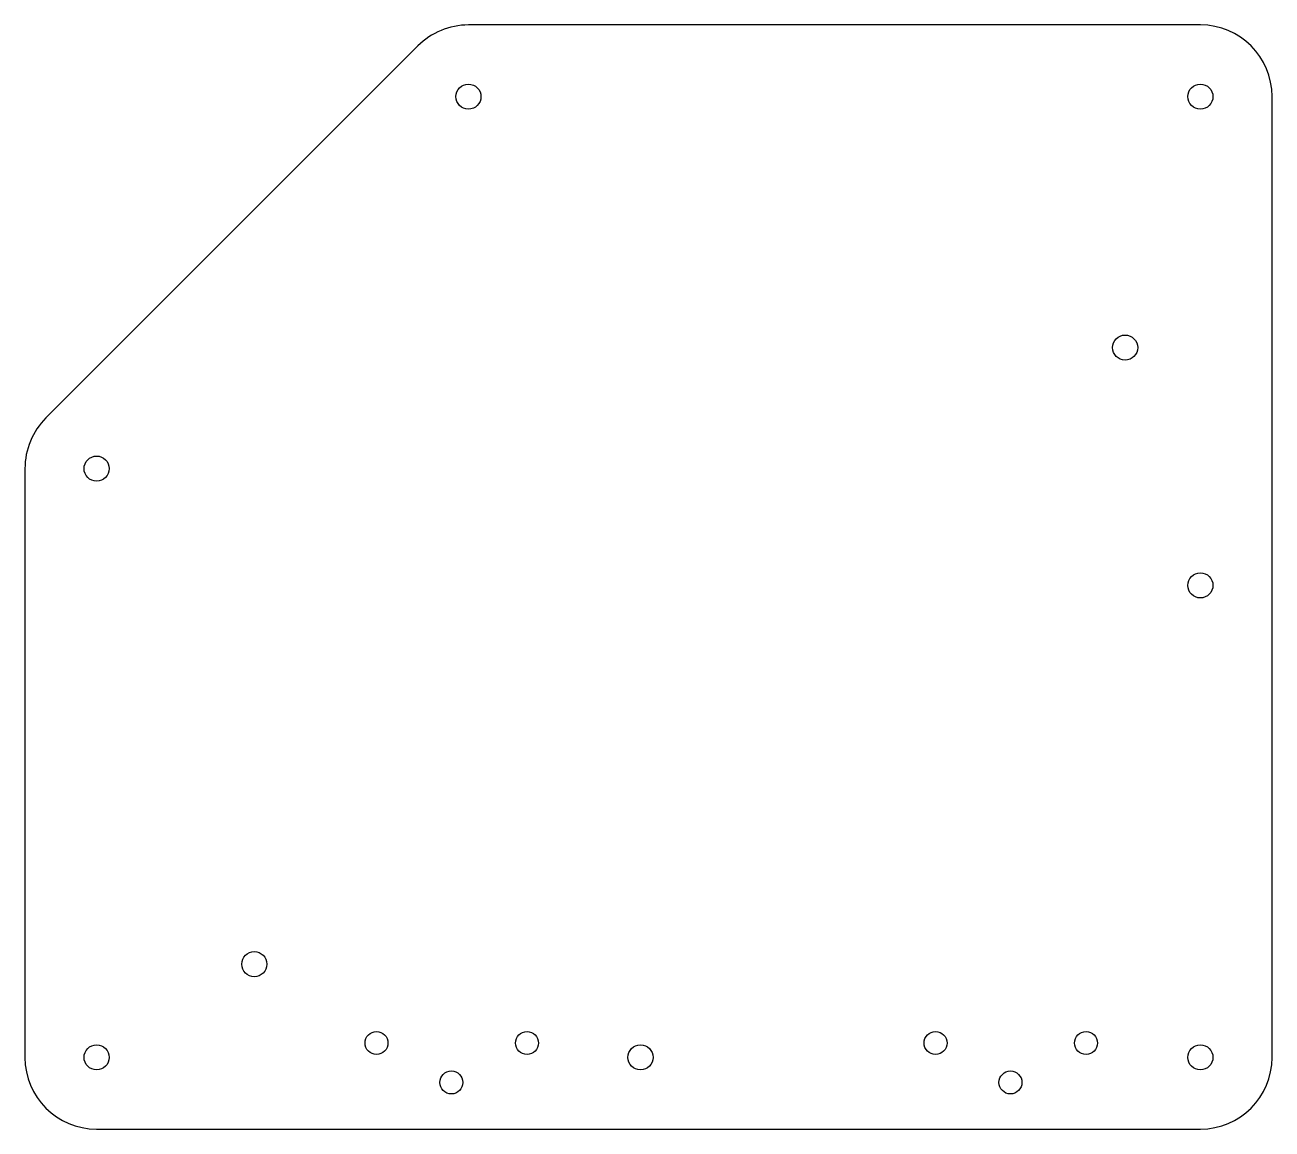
# Model space of a CAD drawing. Header units: millimetres. Extents: x -2 to 172, y -2 to 152.
import ezdxf

# ---------------------------------------------------------------- set-up
doc = ezdxf.new("R2010")
doc.units = ezdxf.units.MM

msp = doc.modelspace()

# ---------------------------------------------------------------- linework, layer by layer
at = {"color": 7, "linetype": 'Continuous', "lineweight": 25}
for p, q in [((162, 152), (59.88, 152)), ((52.81, 149.07), (0.93, 97.19)), ((172, 8), (172, 142)), ((-2, 90.12), (-2, 8)), ((8, -2), (162, -2))]:
    msp.add_line(p, q, dxfattribs=at)
for centre, radius in [((59.88, 142), 1.75), ((162, 142), 1.75), ((151.5, 107), 1.75), ((8, 90.12), 1.75), ((162, 73.83), 1.75), ((30, 21), 1.75), ((47.05, 10), 1.6), ((68.05, 10), 1.6), ((125.05, 10), 1.6), ((146.05, 10), 1.6), ((8, 8), 1.75), ((83.88, 8), 1.75), ((162, 8), 1.75), ((57.5, 4.5), 1.6), ((135.5, 4.5), 1.6)]:
    msp.add_circle(centre, radius, dxfattribs=at)
for centre, start, end in [((59.88, 142), 90, 135), ((162, 142), 0, 90), ((8, 90.12), 135, 180), ((8, 8), 180, 270), ((162, 8), 270, 0)]:
    msp.add_arc(centre, 10, start, end, dxfattribs=at)

doc.saveas('drawing.dxf')
